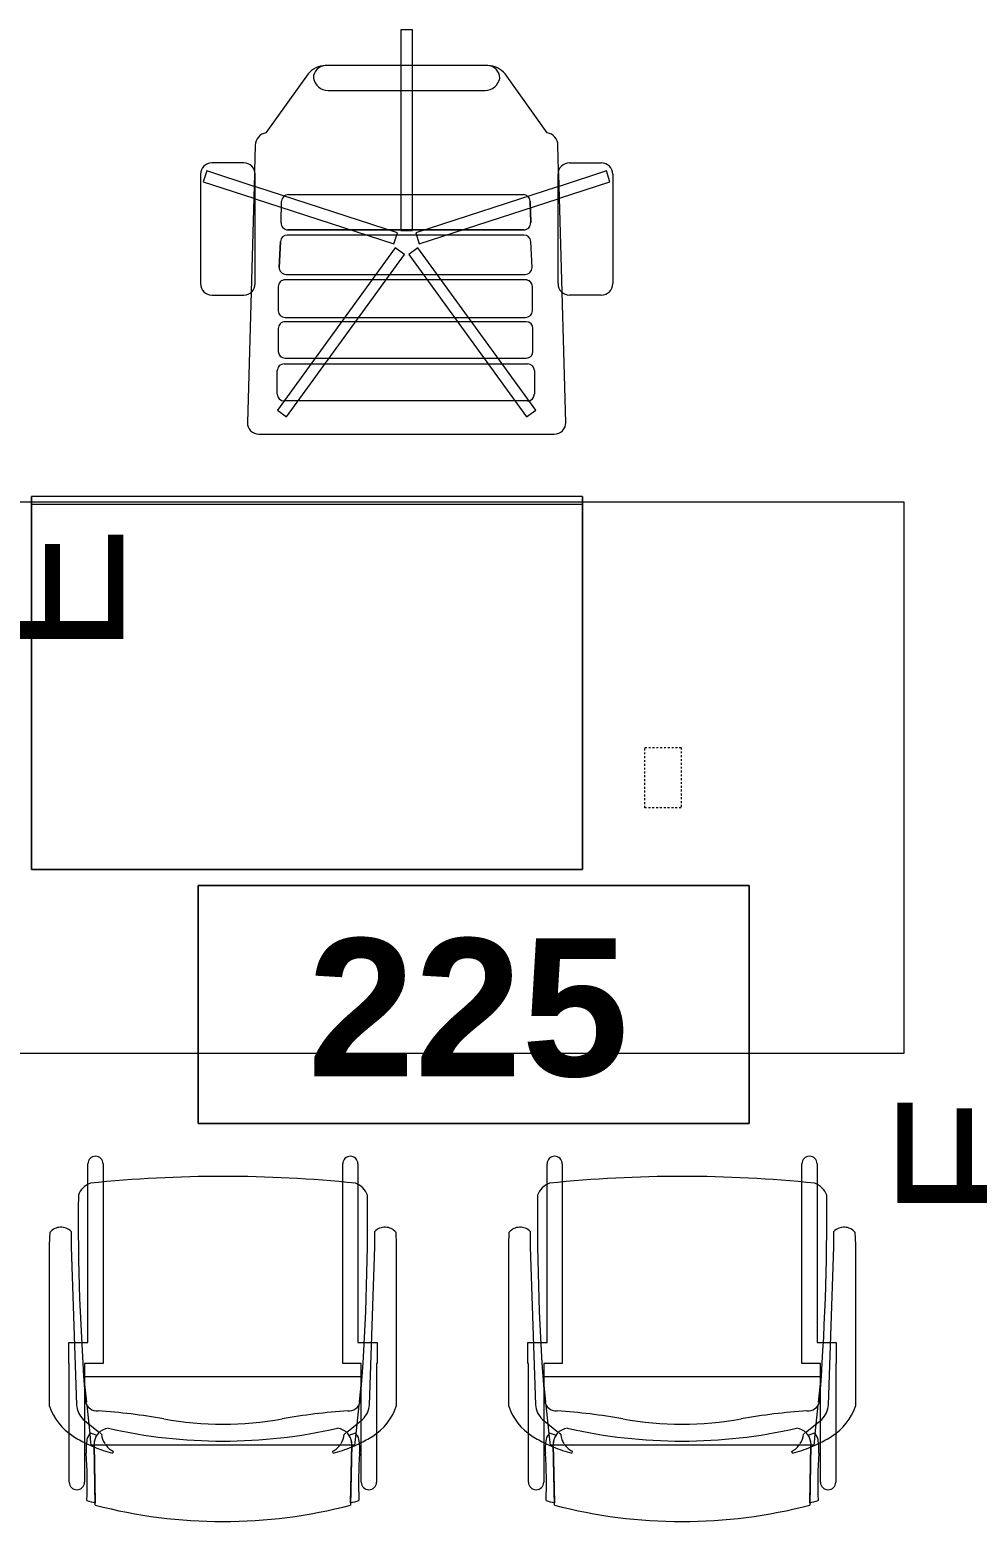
# Model space of a CAD drawing. Header units: inches. Extents: x 1180 to 3050, y -149 to 1363.
# Drawn here: x 2327.7 to 2389.6, y 732 to 829.8 of the extents above; entities that cross this region are included whole.
import ezdxf

# ---------------------------------------------------------------- set-up
doc = ezdxf.new("R2010")
doc.units = ezdxf.units.IN
doc.header["$MEASUREMENT"] = 0
doc.linetypes.add('Dash', pattern=[0.25, 0.125, -0.125])
for name, color, linetype, lineweight in [('A-ANNO-NOTE', 131, 'Continuous', 30), ('A-AREA-IDEN', 2, 'Continuous', 9), ('I-FURN', 30, 'Continuous', 9), ('I-FURN-PNLS', 30, 'Dash', 9)]:
    doc.layers.add(name, color=color, linetype=linetype, lineweight=lineweight)
doc.styles.add('Swis721 Lt BT', font='swissl.ttf', dxfattribs={"height": 9})
doc.styles.add('Swis721 Lt BT_B_1', font='', dxfattribs={"height": 9})
doc.styles.get('Swis721 Lt BT_B_1').set_extended_font_data('Swis721 Lt BT', bold=True)

# ---------------------------------------------------------------- blocks, each defined once
blk = doc.blocks.new('F - EXECUTIVE DESK 2 - F - EXECUTIVE DESK 2-V53-FIRST FLOOR POWER _ SIGNAL')
at = {"layer": 'I-FURN'}
for p, q in [((47.626, 66.848), (47.626, 64.524)), ((48.376, 66.848), (47.626, 66.848)), ((48.376, 64.524), (48.376, 66.848)), ((41.562, 63.978), (38.812, 60.133)), ((53.314, 64.524), (42.686, 64.524)), ((53.27, 64.524), (42.73, 64.524)), ((47.626, 64.524), (47.626, 53.747)), ((48.376, 53.747), (48.376, 64.524)), ((57.188, 60.133), (54.438, 63.978)), ((42.869, 62.902), (53.131, 62.902)), ((38.111, 59.312), (38.064, 57.653)), ((57.936, 57.65), (57.889, 59.312)), ((37.36, 58.166), (35.282, 58.166)), ((58.642, 58.166), (60.72, 58.166)), ((34.535, 57.42), (34.535, 50.276)), ((34.945, 57.636), (34.714, 56.922)), ((34.714, 56.922), (38.013, 55.85)), ((38.035, 56.632), (34.945, 57.636)), ((38.057, 57.42), (37.839, 49.737)), ((38.064, 57.653), (38.059, 57.467)), ((38.106, 50.276), (38.106, 57.42)), ((57.896, 50.276), (57.896, 57.42)), ((57.941, 57.466), (57.936, 57.65)), ((58.161, 49.738), (57.943, 57.42)), ((61.056, 57.636), (57.965, 56.631)), ((57.987, 55.85), (61.288, 56.922)), ((61.288, 56.922), (61.056, 57.636)), ((61.466, 57.42), (61.466, 50.276)), ((38.013, 55.85), (38.106, 55.82)), ((38.106, 56.609), (38.035, 56.632)), ((38.106, 55.82), (47.174, 52.874)), ((47.406, 53.587), (38.145, 56.596)), ((40.277, 56.094), (55.63, 56.094)), ((40.277, 56.094), (55.63, 56.094)), ((57.855, 56.595), (48.595, 53.587)), ((48.827, 52.874), (57.896, 55.82)), ((57.965, 56.631), (57.896, 56.609)), ((57.896, 55.82), (57.987, 55.85)), ((39.799, 54.244), (39.835, 55.664)), ((39.799, 54.244), (39.835, 55.664)), ((56.071, 55.664), (56.107, 54.244)), ((56.107, 54.244), (56.071, 55.664)), ((55.666, 53.792), (40.24, 53.792)), ((40.24, 53.792), (55.666, 53.792)), ((39.764, 53.028), (39.68, 51.34)), ((39.68, 51.34), (39.764, 53.028)), ((55.67, 53.447), (40.205, 53.447)), ((55.67, 53.447), (40.205, 53.447)), ((47.174, 52.874), (47.406, 53.587)), ((47.626, 53.747), (48.376, 53.747)), ((48.595, 53.587), (48.827, 52.874)), ((56.195, 51.34), (56.111, 53.028)), ((56.195, 51.34), (56.111, 53.028)), ((47.258, 52.615), (39.557, 42.016)), ((40.164, 41.575), (47.865, 52.174)), ((47.865, 52.174), (47.258, 52.615)), ((48.743, 52.615), (48.137, 52.174)), ((48.137, 52.174), (55.838, 41.575)), ((56.444, 42.016), (48.743, 52.615)), ((40.121, 50.877), (55.754, 50.877)), ((40.121, 50.877), (55.754, 50.877)), ((39.615, 50.082), (39.615, 48.507)), ((39.615, 50.082), (39.615, 48.507)), ((55.776, 50.523), (40.056, 50.523)), ((55.776, 50.523), (40.056, 50.523)), ((56.218, 48.507), (56.218, 50.082)), ((56.218, 48.507), (56.218, 50.082)), ((35.282, 49.53), (37.36, 49.53)), ((37.839, 49.711), (37.597, 41.21)), ((58.403, 41.21), (58.161, 49.712)), ((60.72, 49.53), (58.642, 49.53)), ((40.056, 48.065), (55.776, 48.065)), ((40.056, 48.065), (55.776, 48.065)), ((39.615, 47.349), (39.615, 45.853)), ((39.615, 47.349), (39.615, 45.853)), ((55.817, 47.79), (40.056, 47.79)), ((55.817, 47.79), (40.056, 47.79)), ((56.259, 45.853), (56.259, 47.349)), ((56.259, 45.853), (56.259, 47.349)), ((39.994, 45.03), (55.905, 45.03)), ((39.994, 45.03), (55.905, 45.03)), ((40.056, 45.412), (55.817, 45.412)), ((40.056, 45.412), (55.817, 45.412)), ((39.552, 43.05), (39.552, 44.591)), ((39.552, 43.05), (39.552, 44.591)), ((56.347, 44.591), (56.347, 43.05)), ((56.347, 44.591), (56.347, 43.05)), ((55.905, 42.611), (39.994, 42.611)), ((55.905, 42.611), (39.994, 42.611)), ((39.557, 42.016), (40.164, 41.575)), ((55.838, 41.575), (56.444, 42.016)), ((38.347, 40.439), (57.653, 40.439)), ((59.5, 36.37), (23.5, 36.37)), ((23.5, 36), (23.5, 36.37)), ((23.5, 36.37), (23.5, 36.17)), ((59.5, 36.17), (59.5, 36.37)), ((59.5, 36.37), (59.5, 36)), ((23.5, 36), (23.5, 36.176)), ((23.5, 36.176), (23.5, 36.134)), ((23.5, 36.104), (23.5, 36)), ((23.5, 36.085), (23.5, 36.02)), ((23.5, 36), (23.5, 35.87)), ((23.5, 35.87), (23.5, 35.999)), ((23.5, 35.926), (23.5, 35.991)), ((23.5, 35.991), (23.5, 35.87)), ((23.5, 35.87), (23.5, 35.926)), ((23.5, 11.995), (23.5, 35.87)), ((23.5, 35.87), (59.5, 35.87)), ((23.5, 35.87), (59.5, 35.87)), ((23.5, 35.864), (23.5, 11.995)), ((59.5, 36.134), (59.5, 36.176)), ((59.5, 36.176), (59.5, 36)), ((59.5, 36), (59.5, 36.104)), ((59.5, 36.02), (59.5, 36.085)), ((59.5, 35.944), (59.5, 36)), ((59.5, 35.999), (59.5, 35.87)), ((59.5, 35.87), (59.5, 35.991)), ((59.5, 35.991), (59.5, 35.926)), ((59.5, 35.87), (59.5, 35.944)), ((59.5, 35.926), (59.5, 35.87)), ((59.5, 35.87), (59.5, 11.995)), ((59.5, 11.995), (59.5, 35.864)), ((59.5, 11.995), (23.5, 11.995)), ((59.5, 11.995), (23.5, 11.995))]:
    blk.add_line(p, q, dxfattribs=at)
for centre, radius, start, end in [((42.722, 63.02), 1.505, 91.36564, 140.45524), ((42.73, 63.705), 0.819, 90, 180), ((42.869, 63.874), 0.972, 190, 270), ((53.131, 63.874), 0.972, 270, 350), ((53.27, 63.705), 0.819, 0, 90), ((53.278, 63.02), 1.505, 39.54476, 88.63436), ((38.972, 59.287), 0.861, 100.7088, 178.37466), ((57.028, 59.287), 0.861, 1.62534, 79.2912), ((35.282, 57.42), 0.746, 90, 180), ((37.36, 57.42), 0.746, 0, 90), ((58.642, 57.42), 0.746, 90, 180), ((60.72, 57.42), 0.746, 360, 90), ((35.282, 50.276), 0.746, 180, 270), ((37.36, 50.276), 0.746, 270, 0), ((58.642, 50.276), 0.746, 180, 270), ((60.72, 50.276), 0.746, 270, 0), ((38.347, 41.189), 0.75, 178.37466, 270), ((57.653, 41.189), 0.75, 270, 1.62534)]:
    blk.add_arc(centre, radius, start, end, dxfattribs=at)
for centre, major_axis, ratio, start_param, end_param in [((40.277, 55.653), (0.441, 0), 0.99965, 1.570796, 3.116145), ((40.277, 55.653), (0.441, 0), 0.99965, 1.570796, 3.116145), ((55.63, 55.653), (0.441, 0), 0.99965, 0.025448, 1.570796), ((55.63, 55.653), (0.441, 0), 0.99965, 0.025448, 1.570796), ((40.24, 54.233), (0.441, 0), 0.99965, 3.116145, 4.712389), ((40.24, 54.233), (0.441, 0), 0.99965, 3.116145, 3.914267), ((40.24, 54.233), (0.441, 0), 0.99965, 3.914267, 4.712389), ((55.666, 54.233), (0.441, 0), 0.99965, 4.712389, 6.308633), ((55.666, 54.233), (0.441, 0), 0.99965, 4.712389, 6.308633), ((40.205, 53.006), (0.441, 0), 0.998574, 1.570796, 3.092009), ((40.205, 53.006), (0.441, 0), 0.998574, 1.570796, 3.092009), ((55.67, 53.006), (0.441, 0), 0.998574, 0.049584, 1.570796), ((55.67, 53.006), (0.441, 0), 0.998574, 0.049584, 1.570796), ((40.121, 51.318), (0.441, 0), 0.998574, 3.092009, 4.712389), ((40.121, 51.318), (0.441, 0), 0.998574, 3.092009, 3.902199), ((40.121, 51.318), (0.441, 0), 0.998574, 3.902199, 4.712389), ((55.754, 51.318), (0.441, 0), 0.998574, 4.712389, 6.332769), ((55.754, 51.318), (0.441, 0), 0.998574, 4.712389, 6.332769), ((40.056, 50.082), (0.441, 0), 0.999403, 1.570796, 3.141593), ((40.056, 50.082), (0.441, 0), 0.999403, 1.570796, 3.141593), ((55.776, 50.082), (0.441, 0), 0.999403, 0, 1.570796), ((55.776, 50.082), (0.441, 0), 0.999403, 0.785398, 1.570796), ((55.776, 50.082), (0.441, 0), 0.999403, 0, 0.785398), ((40.056, 48.507), (0.441, 0), 0.999403, 3.141593, 4.712389), ((40.056, 48.507), (0.441, 0), 0.999403, 3.141593, 4.712389), ((55.776, 48.507), (0.441, 0), 0.999403, 4.712389, 6.283185), ((55.776, 48.507), (0.441, 0), 0.999403, 4.712389, 6.283185), ((40.056, 47.349), (0.441, 0), 0.999591, 1.570796, 3.141593), ((40.056, 47.349), (0.441, 0), 0.999591, 1.570796, 3.141593), ((55.817, 47.349), (0.441, 0), 0.999591, 0, 1.570796), ((55.817, 47.349), (0.441, 0), 0.999591, 0, 1.570796), ((39.994, 44.591), (0.441, 0), 0.994522, 1.570796, 3.141593), ((39.994, 44.591), (0.441, 0), 0.994522, 1.570796, 3.141593), ((40.056, 45.853), (0.441, 0), 0.999591, 3.141593, 4.712389), ((40.056, 45.853), (0.441, 0), 0.999591, 3.141593, 3.926991), ((40.056, 45.853), (0.441, 0), 0.999591, 3.926991, 4.712389), ((55.817, 45.853), (0.441, 0), 0.999591, 4.712389, 6.283185), ((55.817, 45.853), (0.441, 0), 0.999591, 4.712389, 6.283185), ((55.905, 44.591), (0.442, 0), 0.994522, 0, 1.570796), ((55.905, 44.591), (0.442, 0), 0.994522, 0, 1.570796), ((39.994, 43.05), (0.441, 0), 0.994522, 3.141593, 4.712389), ((39.994, 43.05), (0.441, 0), 0.994522, 3.141593, 4.712389), ((55.905, 43.05), (0.441, 0), 0.994522, 4.712389, 6.283185), ((55.905, 43.05), (-0.441, 0), 0.994522, 1.570796, 3.141593)]:
    blk.add_ellipse(centre, major_axis=major_axis, ratio=ratio, start_param=start_param, end_param=end_param, dxfattribs=at)
at = {"layer": 'I-FURN-PNLS', "linetype": 'Continuous'}
for p, q in [((59.5, 36.37), (23.5, 36.37)), ((23.5, 36.37), (23.5, 11.995)), ((59.5, 11.995), (59.5, 36.37)), ((80.5, 36), (15, 36)), ((80.5, 0), (80.5, 36)), ((23.5, 11.995), (59.5, 11.995)), ((15, 0), (80.5, 0))]:
    blk.add_line(p, q, dxfattribs=at)
at = {"layer": 'I-FURN-PNLS'}
for p, q in [((63.57, 19.969), (65.93, 19.969)), ((63.57, 16.031), (63.57, 19.969)), ((65.93, 19.969), (65.93, 16.031)), ((65.93, 16.031), (63.57, 16.031))]:
    blk.add_line(p, q, dxfattribs=at)
blk = doc.blocks.new('F-Haworth_Chair_X99-Seminar - X99 Seminar Chair with Glides-V54-FIRST FLOOR POWER _ SIGNAL')
at = {"layer": 'I-FURN'}
for p, q in [((-8.82, 9.436), (-8.82, 10.778)), ((-7.829, 10.778), (-7.829, 9.57)), ((7.829, 9.57), (7.829, 10.778)), ((8.82, 10.778), (8.82, 9.436)), ((-8.82, -0.893), (-8.82, 9.436)), ((-7.829, 9.57), (-7.829, -2.271)), ((7.829, -2.271), (7.829, 9.57)), ((8.82, 9.436), (8.82, -0.893)), ((-11.324, 5.482), (-11.295, 6.317)), ((-9.919, 6.365), (-9.919, 5.365)), ((9.919, 5.365), (9.919, 6.365)), ((11.295, 6.317), (11.324, 5.482)), ((-11.324, -5.058), (-11.324, 5.482)), ((-9.919, 5.365), (-9.567, -4.966)), ((9.567, -4.966), (9.919, 5.365)), ((11.324, 5.482), (11.324, -5.058)), ((-10.07, -0.893), (-9.705, -0.893)), ((-10.07, -2.271), (-10.07, -0.893)), ((-9.705, -0.893), (-9.197, -0.893)), ((-9.197, -0.893), (-8.82, -0.893)), ((8.82, -0.893), (9.197, -0.893)), ((9.197, -0.893), (9.705, -0.893)), ((9.705, -0.893), (10.07, -0.893)), ((10.07, -0.893), (10.07, -2.271)), ((-10.038, -2.271), (-10.07, -2.271)), ((-10.038, -4.991), (-10.038, -2.271)), ((-9.042, -2.271), (-9.042, -3.122)), ((-7.829, -2.271), (-9.042, -2.271)), ((9.042, -2.271), (7.829, -2.271)), ((9.042, -3.122), (9.042, -2.271)), ((10.038, -2.271), (10.038, -4.991)), ((10.07, -2.271), (10.038, -2.271)), ((-9.066, -3.197), (-9.074, -3.122)), ((-9.071, -3.122), (-7.098, -3.122)), ((-8.898, -4.801), (-9.062, -3.238)), ((-9.042, -3.122), (-9.042, -3.429)), ((-9.042, -3.429), (-9.042, -3.624)), ((-9.042, -3.624), (-9.042, -5.987)), ((-7.093, -3.122), (9.071, -3.122)), ((9.066, -3.197), (8.898, -4.801)), ((9.042, -3.429), (9.042, -3.122)), ((9.042, -3.624), (9.042, -3.429)), ((9.042, -5.987), (9.042, -3.624)), ((9.074, -3.122), (9.066, -3.197)), ((-10.038, -6.814), (-10.038, -4.995)), ((-8.878, -4.986), (-8.886, -4.91)), ((-8.748, -6.225), (-8.878, -4.986)), ((8.878, -4.986), (8.748, -6.225)), ((8.886, -4.91), (8.878, -4.986)), ((10.038, -4.995), (10.038, -6.814)), ((-10.038, -10.021), (-10.038, -6.814)), ((-9.126, -5.919), (-8.071, -6.772)), ((-9.042, -5.987), (-9.042, -7.403)), ((-8.681, -6.866), (-8.748, -6.225)), ((-8.61, -6.81), (-8.235, -6.946)), ((-8.03, -6.805), (-7.947, -6.872)), ((7.947, -6.872), (8.03, -6.805)), ((8.071, -6.772), (9.126, -5.919)), ((8.235, -6.946), (8.61, -6.81)), ((8.748, -6.225), (8.681, -6.866)), ((9.042, -7.403), (9.042, -5.987)), ((10.038, -6.814), (10.038, -10.021)), ((-9.042, -7.403), (-9.042, -10.021)), ((-8.623, -7.419), (-8.681, -6.866)), ((-8.604, -7.597), (-8.621, -7.429)), ((-8.488, -7.597), (-8.562, -7.597)), ((-8.423, -7.569), (-8.345, -11.369)), ((-8.342, -11.518), (-8.423, -7.569)), ((-7.645, -7.597), (-8.402, -7.597)), ((7.645, -7.597), (-7.645, -7.597)), ((8.402, -7.597), (7.645, -7.597)), ((8.423, -7.569), (8.342, -11.518)), ((8.345, -11.369), (8.423, -7.569)), ((8.562, -7.597), (8.488, -7.597)), ((8.621, -7.429), (8.604, -7.597)), ((8.681, -6.866), (8.623, -7.419)), ((9.042, -10.021), (9.042, -7.403)), ((-7.182, -7.994), (-7.207, -8.133)), ((7.207, -8.133), (7.182, -7.994))]:
    blk.add_line(p, q, dxfattribs=at)
for centre, radius, start, end in [((-8.324, 10.778), 0.495, 0, 180), ((8.324, 10.778), 0.495, 0, 180), ((0, -75.008), 84.963, 84.14745, 95.85255), ((-8.213, 8.279), 1.314, 110.04325, 159.95675), ((8.213, 8.279), 1.314, 20.04325, 69.95675), ((144.065, 7.322), 153.519, 179.47495, 184.52132), ((-144.065, 7.322), 153.519, 355.47868, 0.52505), ((-10.584, 5.679), 0.956, 45.89014, 138.10986), ((10.584, 5.679), 0.956, 41.89014, 134.10986), ((-8.236, -4.592), 0.763, 194.23375, 275.76625), ((8.236, -4.592), 0.763, 264.23375, 345.76625), ((-7.872, -3.924), 3.634, 198.17893, 238.04781), ((-8.183, -4.904), 1.385, 182.80127, 227.10784), ((-11.319, -48.077), 42.842, 79.97666, 85.76994), ((11.319, -48.077), 42.842, 94.23006, 100.02334), ((8.183, -4.904), 1.385, 312.89216, 357.19873), ((7.872, -3.924), 3.634, 301.95219, 341.82107), ((-8.28, -7.327), 0.613, 122.54268, 170.09358), ((-7.37, -7.548), 1.054, 95.95537, 181.17861), ((0, 26.495), 33.832, 257.22846, 282.77154), ((0, 15.966), 22.194, 259.97666, 280.02334), ((7.37, -7.548), 1.054, 358.82139, 84.04463), ((8.28, -7.327), 0.613, 9.90642, 57.45732), ((-4.708, 1.148), 9.612, 238.04781, 243.99641), ((-5.201, -7.865), 3.739, 170.09358, 184.01435), ((-4.708, 1.148), 9.612, 243.99641, 246.49061), ((-4.708, 1.148), 9.612, 246.63933, 247.07299), ((-7.37, -7.548), 1.054, 145.20015, 181.17861), ((-4.708, 1.148), 9.612, 247.2631, 254.93341), ((-6.554, -6.763), 1.382, 185.08783, 199.55328), ((-6.554, -6.763), 1.382, 199.55328, 212.4248), ((-6.554, -6.763), 1.382, 214.01874, 242.94966), ((6.554, -6.763), 1.382, 297.05034, 325.98126), ((4.708, 1.148), 9.612, 285.06659, 292.7369), ((6.554, -6.763), 1.382, 327.5752, 354.91217), ((7.37, -7.548), 1.054, 358.82139, 34.79985), ((4.708, 1.148), 9.612, 292.92701, 293.36067), ((4.708, 1.148), 9.612, 293.50939, 296.00359), ((5.201, -7.865), 3.739, 355.98565, 9.90642), ((4.708, 1.148), 9.612, 296.00359, 301.95219), ((-36.062, -10.03), 27.198, 357.48818, 4.01435), ((36.062, -10.03), 27.198, 175.98565, 182.51182), ((-9.54, -10.021), 0.498, 180, 0), ((9.54, -10.021), 0.498, 180, 0), ((0.002, 20.729), 33.165, 254.44776, 255.42343), ((0.001, 20.292), 32.885, 255.30403, 284.69254), ((-0.002, 20.729), 33.165, 284.57657, 285.55224)]:
    blk.add_arc(centre, radius, start, end, dxfattribs=at)
blk = doc.blocks.new('F-Haworth_Chair_X99-Seminar - X99 Seminar Chair with Glides-V55-FIRST FLOOR POWER _ SIGNAL')
at = {"layer": 'I-FURN'}
for p, q in [((-8.82, 9.436), (-8.82, 10.778)), ((-7.829, 10.778), (-7.829, 9.57)), ((7.829, 9.57), (7.829, 10.778)), ((8.82, 10.778), (8.82, 9.436)), ((-8.82, -0.893), (-8.82, 9.436)), ((-7.829, 9.57), (-7.829, -2.271)), ((7.829, -2.271), (7.829, 9.57)), ((8.82, 9.436), (8.82, -0.893)), ((-11.324, 5.482), (-11.295, 6.317)), ((-9.919, 6.365), (-9.919, 5.365)), ((9.919, 5.365), (9.919, 6.365)), ((11.295, 6.317), (11.324, 5.482)), ((-11.324, -5.058), (-11.324, 5.482)), ((-9.919, 5.365), (-9.567, -4.966)), ((9.567, -4.966), (9.919, 5.365)), ((11.324, 5.482), (11.324, -5.058)), ((-10.07, -0.893), (-9.705, -0.893)), ((-10.07, -2.271), (-10.07, -0.893)), ((-9.705, -0.893), (-9.197, -0.893)), ((-9.197, -0.893), (-8.82, -0.893)), ((8.82, -0.893), (9.197, -0.893)), ((9.197, -0.893), (9.705, -0.893)), ((9.705, -0.893), (10.07, -0.893)), ((10.07, -0.893), (10.07, -2.271)), ((-10.038, -2.271), (-10.07, -2.271)), ((-10.038, -4.991), (-10.038, -2.271)), ((-9.042, -2.271), (-9.042, -3.122)), ((-7.829, -2.271), (-9.042, -2.271)), ((9.042, -2.271), (7.829, -2.271)), ((9.042, -3.122), (9.042, -2.271)), ((10.038, -2.271), (10.038, -4.991)), ((10.07, -2.271), (10.038, -2.271)), ((-9.066, -3.197), (-9.074, -3.122)), ((-9.071, -3.122), (9.071, -3.122)), ((-8.898, -4.801), (-9.062, -3.238)), ((-9.042, -3.122), (-9.042, -3.429)), ((-9.042, -3.429), (-9.042, -3.624)), ((-9.042, -3.624), (-9.042, -5.987)), ((9.062, -3.238), (8.898, -4.801)), ((9.042, -3.429), (9.042, -3.122)), ((9.042, -3.624), (9.042, -3.429)), ((9.042, -5.987), (9.042, -3.624)), ((9.074, -3.122), (9.066, -3.197)), ((-10.038, -6.814), (-10.038, -4.995)), ((-8.878, -4.986), (-8.886, -4.91)), ((-8.748, -6.225), (-8.878, -4.986)), ((8.878, -4.986), (8.748, -6.225)), ((8.886, -4.91), (8.878, -4.986)), ((10.038, -4.995), (10.038, -6.814)), ((-10.038, -10.021), (-10.038, -6.814)), ((-9.126, -5.919), (-8.071, -6.772)), ((-9.042, -5.987), (-9.042, -7.403)), ((-8.681, -6.866), (-8.748, -6.225)), ((-8.61, -6.81), (-8.235, -6.946)), ((-8.03, -6.805), (-7.947, -6.872)), ((7.947, -6.872), (8.03, -6.805)), ((8.071, -6.772), (9.126, -5.919)), ((8.235, -6.946), (8.61, -6.81)), ((8.748, -6.225), (8.681, -6.866)), ((9.042, -7.403), (9.042, -5.987)), ((10.038, -6.814), (10.038, -10.021)), ((-9.042, -7.403), (-9.042, -10.021)), ((-8.623, -7.419), (-8.681, -6.866)), ((-8.604, -7.597), (-8.621, -7.429)), ((-8.488, -7.597), (-8.562, -7.597)), ((-8.423, -7.569), (-8.345, -11.369)), ((-8.342, -11.518), (-8.423, -7.569)), ((-7.645, -7.597), (-8.402, -7.597)), ((7.645, -7.597), (-7.645, -7.597)), ((8.402, -7.597), (7.645, -7.597)), ((8.423, -7.569), (8.342, -11.518)), ((8.345, -11.369), (8.423, -7.569)), ((8.562, -7.597), (8.488, -7.597)), ((8.621, -7.429), (8.604, -7.597)), ((8.681, -6.866), (8.623, -7.419)), ((9.042, -10.021), (9.042, -7.403)), ((-7.182, -7.994), (-7.207, -8.133)), ((7.207, -8.133), (7.182, -7.994))]:
    blk.add_line(p, q, dxfattribs=at)
for centre, radius, start, end in [((-8.324, 10.778), 0.495, 0, 180), ((8.324, 10.778), 0.495, 0, 180), ((0, -75.008), 84.963, 84.14745, 95.85255), ((-8.213, 8.279), 1.314, 110.04325, 159.95675), ((8.213, 8.279), 1.314, 20.04325, 69.95675), ((144.065, 7.322), 153.519, 179.47495, 184.52132), ((-144.065, 7.322), 153.519, 355.47868, 0.52505), ((-10.584, 5.679), 0.956, 45.89014, 138.10986), ((10.584, 5.679), 0.956, 41.89014, 134.10986), ((-8.236, -4.592), 0.763, 194.23375, 275.76625), ((8.236, -4.592), 0.763, 264.23375, 345.76625), ((-7.872, -3.924), 3.634, 198.17893, 238.04781), ((-8.183, -4.904), 1.385, 182.80127, 227.10784), ((-11.319, -48.077), 42.842, 79.97666, 85.76994), ((11.319, -48.077), 42.842, 94.23006, 100.02334), ((8.183, -4.904), 1.385, 312.89216, 357.19873), ((7.872, -3.924), 3.634, 301.95219, 341.82107), ((-8.28, -7.327), 0.613, 122.54268, 170.09358), ((-7.37, -7.548), 1.054, 95.95537, 181.17861), ((0, 26.495), 33.832, 257.22846, 282.77154), ((0, 15.966), 22.194, 259.97666, 280.02334), ((7.37, -7.548), 1.054, 358.82139, 84.04463), ((8.28, -7.327), 0.613, 9.90642, 57.45732), ((-4.708, 1.148), 9.612, 238.04781, 243.99641), ((-5.201, -7.865), 3.739, 170.09358, 184.01435), ((-4.708, 1.148), 9.612, 243.99641, 246.49061), ((-4.708, 1.148), 9.612, 246.63933, 247.07299), ((-7.37, -7.548), 1.054, 145.20015, 181.17861), ((-4.708, 1.148), 9.612, 247.2631, 254.93341), ((-6.554, -6.763), 1.382, 185.08783, 212.4248), ((-6.554, -6.763), 1.382, 214.01874, 242.94966), ((6.554, -6.763), 1.382, 297.05034, 311.5158), ((4.708, 1.148), 9.612, 285.06659, 292.7369), ((6.554, -6.763), 1.382, 311.5158, 325.98126), ((6.554, -6.763), 1.382, 327.5752, 354.91217), ((7.37, -7.548), 1.054, 358.82139, 34.79985), ((4.708, 1.148), 9.612, 292.92701, 293.36067), ((4.708, 1.148), 9.612, 293.50939, 296.00359), ((5.201, -7.865), 3.739, 355.98565, 9.90642), ((4.708, 1.148), 9.612, 296.00359, 301.95219), ((-36.062, -10.03), 27.198, 357.48818, 4.01435), ((36.062, -10.03), 27.198, 175.98565, 182.51182), ((-9.54, -10.021), 0.498, 180, 0), ((9.54, -10.021), 0.498, 180, 0), ((0.002, 20.729), 33.165, 254.44776, 255.42343), ((0.001, 20.292), 32.885, 255.30403, 284.69254), ((-0.002, 20.729), 33.165, 284.57657, 285.55224)]:
    blk.add_arc(centre, radius, start, end, dxfattribs=at)
blk = doc.blocks.new('Room Tag - Number Only-4120135-FIRST FLOOR POWER _ SIGNAL')
at = {"layer": 'A-AREA-IDEN'}
for p, q in [((-0.1881, -0.1636), (-0.1881, -0.0018)), ((-0.1881, -0.0018), (0.1869, -0.0018)), ((0.1869, -0.0018), (-0.1881, -0.0018)), ((-0.1881, -0.0018), (-0.1881, -0.1636)), ((0.1869, -0.0018), (0.1869, -0.1636)), ((0.1869, -0.1636), (0.1869, -0.0018)), ((0.1869, -0.1636), (-0.1881, -0.1636)), ((-0.1881, -0.1636), (0.1869, -0.1636))]:
    blk.add_line(p, q, dxfattribs=at)

msp = doc.modelspace()

# ---------------------------------------------------------------- block references
at = {"layer": 'A-AREA-IDEN', "xscale": 95.99999999999994, "yscale": 95.99999999999994, "zscale": 95.99999999999994}
msp.add_blockref('Room Tag - Number Only-4120135-FIRST FLOOR POWER _ SIGNAL', (2356.789, 774.117), dxfattribs=at)
at = {"layer": 'I-FURN'}
for name, p in [('F - EXECUTIVE DESK 2 - F - EXECUTIVE DESK 2-V53-FIRST FLOOR POWER _ SIGNAL', (2304.358, 762.995)), ('F-Haworth_Chair_X99-Seminar - X99 Seminar Chair with Glides-V55-FIRST FLOOR POWER _ SIGNAL', (2340.358, 744.995)), ('F-Haworth_Chair_X99-Seminar - X99 Seminar Chair with Glides-V54-FIRST FLOOR POWER _ SIGNAL', (2370.358, 744.995))]:
    msp.add_blockref(name, p, dxfattribs=at)

# ---------------------------------------------------------------- texts
at = {"layer": 'A-ANNO-NOTE', "lineweight": 9, "char_height": 9, "width": 9.393, "attachment_point": 1, "rotation": 90, "style": 'Swis721 Lt BT'}
for insert in [(2324.846, 789.032), (2384.426, 752.182)]:
    msp.add_mtext('E', dxfattribs=dict(at, insert=insert))
at = {"layer": 'A-AREA-IDEN', "insert": (2345.893, 770.496), "char_height": 9, "width": 25.452, "attachment_point": 1, "style": 'Swis721 Lt BT_B_1'}
msp.add_mtext('225', dxfattribs=at)

doc.saveas('drawing.dxf')
